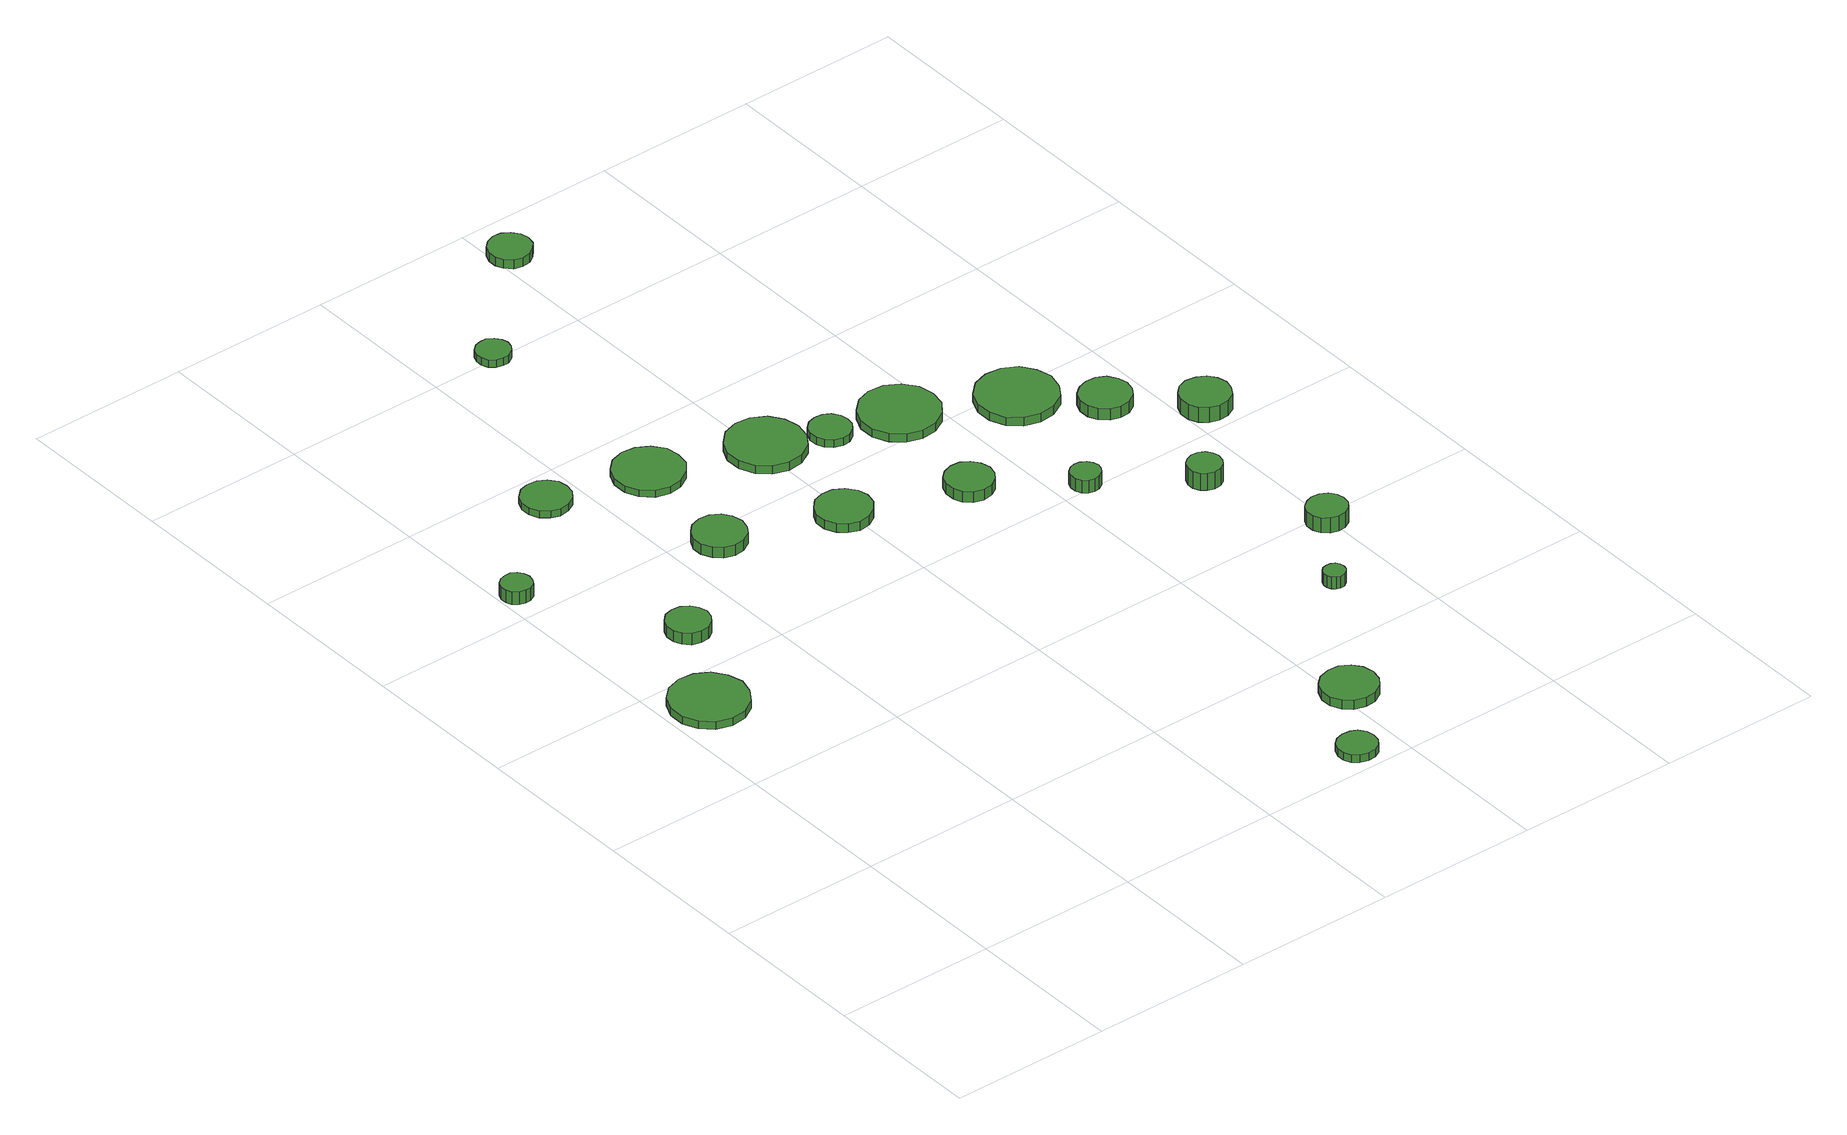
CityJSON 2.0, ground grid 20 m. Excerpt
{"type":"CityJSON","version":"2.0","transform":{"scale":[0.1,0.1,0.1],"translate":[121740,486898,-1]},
"CityObjects":{
"tree1":{"type":"SolitaryVegetationObject","attributes":{"function":"something"},"geometry":[{"type":"MultiSurface","lod":"1","boundaries":[[[0,1,2,3,4,5,6,7,8,9,10,11,12,13,14]],[[15,16,17,18,19,20,21,22,23,24,25,26,27,28,29]],[[0,29,28,1]],[[1,28,27,2]],[[2,27,26,3]],[[3,26,25,4]],[[4,25,24,5]],[[5,24,23,6]],[[6,23,22,7]],[[7,22,21,8]],[[8,21,20,9]],[[9,20,19,10]],[[10,19,18,11]],[[11,18,17,12]],[[12,17,16,13]],[[13,16,15,14]],[[14,15,29,0]]]}]},
"tree2":{"type":"SolitaryVegetationObject","attributes":{"function":"something"},"geometry":[{"type":"MultiSurface","lod":"1","boundaries":[[[30,31,32,33,34,35,36,37,38,39,40,41,42,43,44]],[[45,46,47,48,49,50,51,52,53,54,55,56,57,58,59]],[[30,59,58,31]],[[31,58,57,32]],[[32,57,56,33]],[[33,56,55,34]],[[34,55,54,35]],[[35,54,53,36]],[[36,53,52,37]],[[37,52,51,38]],[[38,51,50,39]],[[39,50,49,40]],[[40,49,48,41]],[[41,48,47,42]],[[42,47,46,43]],[[43,46,45,44]],[[44,45,59,30]]]}]},
"tree3":{"type":"SolitaryVegetationObject","attributes":{"function":"something"},"geometry":[{"type":"MultiSurface","lod":"1","boundaries":[[[60,61,62,63,64,65,66,67,68,69,70,71,72,73,74]],[[75,76,77,78,79,80,81,82,83,84,85,86,87,88,89]],[[60,89,88,61]],[[61,88,87,62]],[[62,87,86,63]],[[63,86,85,64]],[[64,85,84,65]],[[65,84,83,66]],[[66,83,82,67]],[[67,82,81,68]],[[68,81,80,69]],[[69,80,79,70]],[[70,79,78,71]],[[71,78,77,72]],[[72,77,76,73]],[[73,76,75,74]],[[74,75,89,60]]]}]},
"tree4":{"type":"SolitaryVegetationObject","attributes":{"function":"something"},"geometry":[{"type":"MultiSurface","lod":"1","boundaries":[[[90,91,92,93,94,95,96,97,98,99,100,101,102,103,104]],[[105,106,107,108,109,110,111,112,113,114,115,116,117,118,119]],[[90,119,118,91]],[[91,118,117,92]],[[92,117,116,93]],[[93,116,115,94]],[[94,115,114,95]],[[95,114,113,96]],[[96,113,112,97]],[[97,112,111,98]],[[98,111,110,99]],[[99,110,109,100]],[[100,109,108,101]],[[101,108,107,102]],[[102,107,106,103]],[[103,106,105,104]],[[104,105,119,90]]]}]},
"tree5":{"type":"SolitaryVegetationObject","attributes":{"function":"something"},"geometry":[{"type":"MultiSurface","lod":"1","boundaries":[[[120,121,122,123,124,125,126,127,128,129,130,131,132,133,134]],[[135,136,137,138,139,140,141,142,143,144,145,146,147,148,149]],[[120,149,148,121]],[[121,148,147,122]],[[122,147,146,123]],[[123,146,145,124]],[[124,145,144,125]],[[125,144,143,126]],[[126,143,142,127]],[[127,142,141,128]],[[128,141,140,129]],[[129,140,139,130]],[[130,139,138,131]],[[131,138,137,132]],[[132,137,136,133]],[[133,136,135,134]],[[134,135,149,120]]]}]},
"tree6":{"type":"SolitaryVegetationObject","attributes":{"function":"something"}},
"tree7":{"type":"SolitaryVegetationObject","attributes":{"function":"something"},"geometry":[{"type":"MultiSurface","lod":"1","boundaries":[[[150,151,152,153,154,155,156,157,158,159,160,161,162,163,164]],[[165,166,167,168,169,170,171,172,173,174,175,176,177,178,179]],[[150,179,178,151]],[[151,178,177,152]],[[152,177,176,153]],[[153,176,175,154]],[[154,175,174,155]],[[155,174,173,156]],[[156,173,172,157]],[[157,172,171,158]],[[158,171,170,159]],[[159,170,169,160]],[[160,169,168,161]],[[161,168,167,162]],[[162,167,166,163]],[[163,166,165,164]],[[164,165,179,150]]]}]},
"tree8":{"type":"SolitaryVegetationObject","attributes":{"function":"something"},"geometry":[{"type":"MultiSurface","lod":"1","boundaries":[[[180,181,182,183,184,185,186,187,188,189,190,191,192,193,194]],[[195,196,197,198,199,200,201,202,203,204,205,206,207,208,209]],[[180,209,208,181]],[[181,208,207,182]],[[182,207,206,183]],[[183,206,205,184]],[[184,205,204,185]],[[185,204,203,186]],[[186,203,202,187]],[[187,202,201,188]],[[188,201,200,189]],[[189,200,199,190]],[[190,199,198,191]],[[191,198,197,192]],[[192,197,196,193]],[[193,196,195,194]],[[194,195,209,180]]]}]},
"tree9":{"type":"SolitaryVegetationObject","attributes":{"function":"something"},"geometry":[{"type":"MultiSurface","lod":"1","boundaries":[[[210,211,212,213,214,215,216,217,218,219,220,221,222,223,224]],[[225,226,227,228,229,230,231,232,233,234,235,236,237,238,239]],[[210,239,238,211]],[[211,238,237,212]],[[212,237,236,213]],[[213,236,235,214]],[[214,235,234,215]],[[215,234,233,216]],[[216,233,232,217]],[[217,232,231,218]],[[218,231,230,219]],[[219,230,229,220]],[[220,229,228,221]],[[221,228,227,222]],[[222,227,226,223]],[[223,226,225,224]],[[224,225,239,210]]]}]},
"tree10":{"type":"SolitaryVegetationObject","attributes":{"function":"something"}},
"tree11":{"type":"SolitaryVegetationObject","attributes":{"function":"something"},"geometry":[{"type":"MultiSurface","lod":"1","boundaries":[[[240,241,242,243,244,245,246,247,248,249,250,251,252,253,254]],[[255,256,257,258,259,260,261,262,263,264,265,266,267,268,269]],[[240,269,268,241]],[[241,268,267,242]],[[242,267,266,243]],[[243,266,265,244]],[[244,265,264,245]],[[245,264,263,246]],[[246,263,262,247]],[[247,262,261,248]],[[248,261,260,249]],[[249,260,259,250]],[[250,259,258,251]],[[251,258,257,252]],[[252,257,256,253]],[[253,256,255,254]],[[254,255,269,240]]]}]},
"tree12":{"type":"SolitaryVegetationObject","attributes":{"function":"something"},"geometry":[{"type":"MultiSurface","lod":"1","boundaries":[[[270,271,272,273,274,275,276,277,278,279,280,281,282,283,284]],[[285,286,287,288,289,290,291,292,293,294,295,296,297,298,299]],[[270,299,298,271]],[[271,298,297,272]],[[272,297,296,273]],[[273,296,295,274]],[[274,295,294,275]],[[275,294,293,276]],[[276,293,292,277]],[[277,292,291,278]],[[278,291,290,279]],[[279,290,289,280]],[[280,289,288,281]],[[281,288,287,282]],[[282,287,286,283]],[[283,286,285,284]],[[284,285,299,270]]]}]},
"tree13":{"type":"SolitaryVegetationObject","attributes":{"function":"something"},"geometry":[{"type":"MultiSurface","lod":"1","boundaries":[[[300,301,302,303,304,305,306,307,308,309,310,311,312,313,314]],[[315,316,317,318,319,320,321,322,323,324,325,326,327,328,329]],[[300,329,328,301]],[[301,328,327,302]],[[302,327,326,303]],[[303,326,325,304]],[[304,325,324,305]],[[305,324,323,306]],[[306,323,322,307]],[[307,322,321,308]],[[308,321,320,309]],[[309,320,319,310]],[[310,319,318,311]],[[311,318,317,312]],[[312,317,316,313]],[[313,316,315,314]],[[314,315,329,300]]]}]},
"tree14":{"type":"SolitaryVegetationObject","attributes":{"function":"something"}},
"tree15":{"type":"SolitaryVegetationObject","attributes":{"function":"something"},"geometry":[{"type":"MultiSurface","lod":"1","boundaries":[[[330,331,332,333,334,335,336,337,338,339,340,341,342,343,344]],[[345,346,347,348,349,350,351,352,353,354,355,356,357,358,359]],[[330,359,358,331]],[[331,358,357,332]],[[332,357,356,333]],[[333,356,355,334]],[[334,355,354,335]],[[335,354,353,336]],[[336,353,352,337]],[[337,352,351,338]],[[338,351,350,339]],[[339,350,349,340]],[[340,349,348,341]],[[341,348,347,342]],[[342,347,346,343]],[[343,346,345,344]],[[344,345,359,330]]]}]},
"tree16":{"type":"SolitaryVegetationObject","attributes":{"function":"something"},"geometry":[{"type":"MultiSurface","lod":"1","boundaries":[[[360,361,362,363,364,365,366,367,368,369,370,371,372,373,374]],[[375,376,377,378,379,380,381,382,383,384,385,386,387,388,389]],[[360,389,388,361]],[[361,388,387,362]],[[362,387,386,363]],[[363,386,385,364]],[[364,385,384,365]],[[365,384,383,366]],[[366,383,382,367]],[[367,382,381,368]],[[368,381,380,369]],[[369,380,379,370]],[[370,379,378,371]],[[371,378,377,372]],[[372,377,376,373]],[[373,376,375,374]],[[374,375,389,360]]]}]},
"tree17":{"type":"SolitaryVegetationObject","attributes":{"function":"something"}},
"tree18":{"type":"SolitaryVegetationObject","attributes":{"function":"something"}},
"tree19":{"type":"SolitaryVegetationObject","attributes":{"function":"something"},"geometry":[{"type":"MultiSurface","lod":"1","boundaries":[[[390,391,392,393,394,395,396,397,398,399,400,401,402,403,404]],[[405,406,407,408,409,410,411,412,413,414,415,416,417,418,419]],[[390,419,418,391]],[[391,418,417,392]],[[392,417,416,393]],[[393,416,415,394]],[[394,415,414,395]],[[395,414,413,396]],[[396,413,412,397]],[[397,412,411,398]],[[398,411,410,399]],[[399,410,409,400]],[[400,409,408,401]],[[401,408,407,402]],[[402,407,406,403]],[[403,406,405,404]],[[404,405,419,390]]]}]},
"tree20":{"type":"SolitaryVegetationObject","attributes":{"function":"something"},"geometry":[{"type":"MultiSurface","lod":"1","boundaries":[[[420,421,422,423,424,425,426,427,428,429,430,431,432,433,434]],[[435,436,437,438,439,440,441,442,443,444,445,446,447,448,449]],[[420,449,448,421]],[[421,448,447,422]],[[422,447,446,423]],[[423,446,445,424]],[[424,445,444,425]],[[425,444,443,426]],[[426,443,442,427]],[[427,442,441,428]],[[428,441,440,429]],[[429,440,439,430]],[[430,439,438,431]],[[431,438,437,432]],[[432,437,436,433]],[[433,436,435,434]],[[434,435,449,420]]]}]},
"tree21":{"type":"SolitaryVegetationObject","attributes":{"function":"something"},"geometry":[{"type":"MultiSurface","lod":"1","boundaries":[[[450,451,452,453,454,455,456,457,458,459,460,461,462,463,464]],[[465,466,467,468,469,470,471,472,473,474,475,476,477,478,479]],[[450,479,478,451]],[[451,478,477,452]],[[452,477,476,453]],[[453,476,475,454]],[[454,475,474,455]],[[455,474,473,456]],[[456,473,472,457]],[[457,472,471,458]],[[458,471,470,459]],[[459,470,469,460]],[[460,469,468,461]],[[461,468,467,462]],[[462,467,466,463]],[[463,466,465,464]],[[464,465,479,450]]]}]},
"tree22":{"type":"SolitaryVegetationObject","attributes":{"function":"something"},"geometry":[{"type":"MultiSurface","lod":"1","boundaries":[[[480,481,482,483,484,485,486,487,488,489,490,491,492,493,494]],[[495,496,497,498,499,500,501,502,503,504,505,506,507,508,509]],[[480,509,508,481]],[[481,508,507,482]],[[482,507,506,483]],[[483,506,505,484]],[[484,505,504,485]],[[485,504,503,486]],[[486,503,502,487]],[[487,502,501,488]],[[488,501,500,489]],[[489,500,499,490]],[[490,499,498,491]],[[491,498,497,492]],[[492,497,496,493]],[[493,496,495,494]],[[494,495,509,480]]]}]},
"tree23":{"type":"SolitaryVegetationObject","attributes":{"function":"something"},"geometry":[{"type":"MultiSurface","lod":"1","boundaries":[[[510,511,512,513,514,515,516,517,518,519,520,521,522,523,524]],[[525,526,527,528,529,530,531,532,533,534,535,536,537,538,539]],[[510,539,538,511]],[[511,538,537,512]],[[512,537,536,513]],[[513,536,535,514]],[[514,535,534,515]],[[515,534,533,516]],[[516,533,532,517]],[[517,532,531,518]],[[518,531,530,519]],[[519,530,529,520]],[[520,529,528,521]],[[521,528,527,522]],[[522,527,526,523]],[[523,526,525,524]],[[524,525,539,510]]]}]},
"tree24":{"type":"SolitaryVegetationObject","attributes":{"function":"something"},"geometry":[{"type":"MultiSurface","lod":"1","boundaries":[[[540,541,542,543,544,545,546,547,548,549,550,551,552,553,554]],[[555,556,557,558,559,560,561,562,563,564,565,566,567,568,569]],[[540,569,568,541]],[[541,568,567,542]],[[542,567,566,543]],[[543,566,565,544]],[[544,565,564,545]],[[545,564,563,546]],[[546,563,562,547]],[[547,562,561,548]],[[548,561,560,549]],[[549,560,559,550]],[[550,559,558,551]],[[551,558,557,552]],[[552,557,556,553]],[[553,556,555,554]],[[554,555,569,540]]]}]},
"tree25":{"type":"SolitaryVegetationObject","attributes":{"function":"something"},"geometry":[{"type":"MultiSurface","lod":"1","boundaries":[[[570,571,572,573,574,575,576,577,578,579,580,581,582,583,584]],[[585,586,587,588,589,590,591,592,593,594,595,596,597,598,599]],[[570,599,598,571]],[[571,598,597,572]],[[572,597,596,573]],[[573,596,595,574]],[[574,595,594,575]],[[575,594,593,576]],[[576,593,592,577]],[[577,592,591,578]],[[578,591,590,579]],[[579,590,589,580]],[[580,589,588,581]],[[581,588,587,582]],[[582,587,586,583]],[[583,586,585,584]],[[584,585,599,570]]]}]},
"tree26":{"type":"SolitaryVegetationObject","attributes":{"function":"something"},"geometry":[{"type":"MultiSurface","lod":"1","boundaries":[[[600,601,602,603,604,605,606,607,608,609,610,611,612,613,614]],[[615,616,617,618,619,620,621,622,623,624,625,626,627,628,629]],[[600,629,628,601]],[[601,628,627,602]],[[602,627,626,603]],[[603,626,625,604]],[[604,625,624,605]],[[605,624,623,606]],[[606,623,622,607]],[[607,622,621,608]],[[608,621,620,609]],[[609,620,619,610]],[[610,619,618,611]],[[611,618,617,612]],[[612,617,616,613]],[[613,616,615,614]],[[614,615,629,600]]]}]},
"tree27":{"type":"SolitaryVegetationObject","attributes":{"function":"something"},"geometry":[{"type":"MultiSurface","lod":"1","boundaries":[[[630,631,632,633,634,635,636,637,638,639,640,641,642,643,644]],[[645,646,647,648,649,650,651,652,653,654,655,656,657,658,659]],[[630,659,658,631]],[[631,658,657,632]],[[632,657,656,633]],[[633,656,655,634]],[[634,655,654,635]],[[635,654,653,636]],[[636,653,652,637]],[[637,652,651,638]],[[638,651,650,639]],[[639,650,649,640]],[[640,649,648,641]],[[641,648,647,642]],[[642,647,646,643]],[[643,646,645,644]],[[644,645,659,630]]]}]},
"tree28":{"type":"SolitaryVegetationObject","attributes":{"function":"something"}},
"tree29":{"type":"SolitaryVegetationObject","attributes":{"function":"something"}},
"tree30":{"type":"SolitaryVegetationObject","attributes":{"function":"something"}},
"tree31":{"type":"SolitaryVegetationObject","attributes":{"function":"something"}},
"tree32":{"type":"SolitaryVegetationObject","attributes":{"function":"something"}},
"tree33":{"type":"SolitaryVegetationObject","attributes":{"function":"something"}},
"tree34":{"type":"SolitaryVegetationObject","attributes":{"function":"something"}},
"tree35":{"type":"SolitaryVegetationObject","attributes":{"function":"something"}},
"tree36":{"type":"SolitaryVegetationObject","attributes":{"function":"something"}},
"tree37":{"type":"SolitaryVegetationObject","attributes":{"function":"something"}},
"tree38":{"type":"SolitaryVegetationObject","attributes":{"function":"something"}},
"tree39":{"type":"SolitaryVegetationObject","attributes":{"function":"something"}}
},
"vertices":[
[101,546,16],[96,565,16],[85,581,16],[68,591,16],[49,593,16],[30,587,16],[16,574,16],[8,556,16],[8,536,16],[16,518,16],[30,505,16],[49,499,16],[68,501,16],[85,511,16],[96,527,16],[96,527,6],[85,511,6],[68,501,6],[49,499,6],[30,505,6],[16,518,6],[8,536,6],[8,556,6],[16,574,6],[30,587,6],[49,593,6],[68,591,6],[85,581,6],[96,565,6],[101,546,6],
[40,840,22],[38,848,22],[34,854,22],[27,858,22],[20,858,22],[12,856,22],[6,851,22],[3,844,22],[3,836,22],[6,829,22],[12,824,22],[20,822,22],[27,822,22],[34,826,22],[38,832,22],[38,832,5],[34,826,5],[27,822,5],[20,822,5],[12,824,5],[6,829,5],[3,836,5],[3,844,5],[6,851,5],[12,856,5],[20,858,5],[27,858,5],[34,854,5],[38,848,5],[40,840,5],
[151,669,20],[148,680,20],[142,688,20],[133,694,20],[122,695,20],[111,692,20],[103,684,20],[99,675,20],[99,664,20],[103,654,20],[111,646,20],[122,643,20],[133,644,20],[142,650,20],[148,658,20],[148,658,5],[142,650,5],[133,644,5],[122,643,5],[111,646,5],[103,654,5],[99,664,5],[99,675,5],[103,684,5],[111,692,5],[122,695,5],[133,694,5],[142,688,5],[148,680,5],[151,669,5],
[186,955,14],[184,967,14],[176,977,14],[166,983,14],[153,984,14],[142,981,14],[132,972,14],[127,961,14],[127,949,14],[132,937,14],[142,929,14],[153,925,14],[166,927,14],[176,933,14],[184,943,14],[184,943,5],[176,933,5],[166,927,5],[153,925,5],[142,929,5],[132,937,5],[127,949,5],[127,961,5],[132,972,5],[142,981,5],[153,984,5],[166,983,5],[176,977,5],[184,967,5],[186,955,5],
[289,778,19],[286,791,19],[279,802,19],[267,809,19],[254,810,19],[241,806,19],[232,797,19],[226,785,19],[226,772,19],[232,760,19],[241,751,19],[254,747,19],[267,748,19],[279,755,19],[286,765,19],[286,765,5],[279,755,5],[267,748,5],[254,747,5],[241,751,5],[232,760,5],[226,772,5],[226,785,5],[232,797,5],[241,806,5],[254,810,5],[267,809,5],[279,802,5],[286,791,5],[289,778,5],
[318,924,14],[315,941,14],[304,955,14],[289,964,14],[272,966,14],[255,961,14],[242,949,14],[235,933,14],[235,915,14],[242,899,14],[255,887,14],[272,882,14],[289,884,14],[304,893,14],[315,907,14],[315,907,5],[304,893,5],[289,884,5],[272,882,5],[255,887,5],[242,899,5],[235,915,5],[235,933,5],[242,949,5],[255,961,5],[272,966,5],[289,964,5],[304,955,5],[315,941,5],[318,924,5],
[573,32,16],[571,42,16],[565,50,16],[557,54,16],[547,55,16],[537,52,16],[530,46,16],[526,37,16],[526,27,16],[530,18,16],[537,12,16],[547,9,16],[557,10,16],[565,14,16],[571,22,16],[571,22,6],[565,14,6],[557,10,6],[547,9,6],[537,12,6],[530,18,6],[526,27,6],[526,37,6],[530,46,6],[537,52,6],[547,55,6],[557,54,6],[565,50,6],[571,42,6],[573,32,6],
[428,731,17],[425,744,17],[416,756,17],[404,763,17],[390,764,17],[377,760,17],[367,750,17],[361,738,17],[361,724,17],[367,711,17],[377,702,17],[390,697,17],[404,699,17],[416,706,17],[425,717,17],[425,717,5],[416,706,5],[404,699,5],[390,697,5],[377,702,5],[367,711,5],[361,724,5],[361,738,5],[367,750,5],[377,760,5],[390,764,5],[404,763,5],[416,756,5],[425,744,5],[428,731,5],
[303,1201,18],[301,1209,18],[296,1216,18],[288,1221,18],[280,1221,18],[272,1219,18],[265,1213,18],[262,1205,18],[262,1197,18],[265,1189,18],[272,1183,18],[280,1181,18],[288,1181,18],[296,1186,18],[301,1193,18],[301,1193,8],[296,1186,8],[288,1181,8],[280,1181,8],[272,1183,8],[265,1189,8],[262,1197,8],[262,1205,8],[265,1213,8],[272,1219,8],[280,1221,8],[288,1221,8],[296,1216,8],[301,1209,8],[303,1201,8],
[647,124,17],[644,138,17],[636,149,17],[624,156,17],[610,157,17],[596,153,17],[586,144,17],[580,131,17],[580,117,17],[586,104,17],[596,95,17],[610,91,17],[624,92,17],[636,99,17],[644,110,17],[644,110,5],[636,99,5],[624,92,5],[610,91,5],[596,95,5],[586,104,5],[580,117,5],[580,131,5],[586,144,5],[596,153,5],[610,157,5],[624,156,5],[636,149,5],[644,138,5],[647,124,5],
[453,882,15],[449,901,15],[438,917,15],[421,927,15],[402,929,15],[383,923,15],[369,909,15],[361,892,15],[361,872,15],[369,854,15],[383,841,15],[402,835,15],[421,837,15],[438,847,15],[449,863,15],[449,863,4],[438,847,4],[421,837,4],[402,835,4],[383,841,4],[369,854,4],[361,872,4],[361,892,4],[369,909,4],[383,923,4],[402,929,4],[421,927,4],[438,917,4],[449,901,4],[453,882,4],
[504,859,14],[502,869,14],[496,878,14],[487,883,14],[477,884,14],[467,881,14],[459,874,14],[455,864,14],[455,854,14],[459,845,14],[467,838,14],[477,834,14],[487,835,14],[496,841,14],[502,849,14],[502,849,4],[496,841,4],[487,835,4],[477,834,4],[467,838,4],[459,845,4],[455,854,4],[455,864,4],[459,874,4],[467,881,4],[477,884,4],[487,883,4],[496,878,4],[502,869,4],[504,859,4],
[563,685,19],[560,697,19],[553,707,19],[543,713,19],[531,714,19],[519,710,19],[510,702,19],[506,691,19],[506,679,19],[510,668,19],[519,660,19],[531,656,19],[543,658,19],[553,664,19],[560,673,19],[560,673,5],[553,664,5],[543,658,5],[531,656,5],[519,660,5],[510,668,5],[506,679,5],[506,691,5],[510,702,5],[519,710,5],[531,714,5],[543,713,5],[553,707,5],[560,697,5],[563,685,5],
[605,835,16],[601,855,16],[589,871,16],[572,881,16],[552,883,16],[534,877,16],[519,863,16],[511,845,16],[511,825,16],[519,807,16],[534,794,16],[552,788,16],[572,790,16],[589,800,16],[601,816,16],[601,816,5],[589,800,5],[572,790,5],[552,788,5],[534,794,5],[519,807,5],[511,825,5],[511,845,5],[519,863,5],[534,877,5],[552,883,5],[572,881,5],[589,871,5],[601,855,5],[605,835,5],
[441,1336,22],[439,1346,22],[432,1355,22],[423,1361,22],[412,1362,22],[402,1358,22],[394,1351,22],[390,1341,22],[390,1330,22],[394,1321,22],[402,1313,22],[412,1310,22],[423,1311,22],[432,1317,22],[439,1325,22],[439,1325,10],[432,1317,10],[423,1311,10],[412,1310,10],[402,1313,10],[394,1321,10],[390,1330,10],[390,1341,10],[394,1351,10],[402,1358,10],[412,1362,10],[423,1361,10],[432,1355,10],[439,1346,10],[441,1336,10],
[744,294,21],[743,300,21],[740,304,21],[735,307,21],[729,307,21],[724,306,21],[720,302,21],[718,297,21],[718,292,21],[720,287,21],[724,283,21],[729,281,21],[735,282,21],[740,285,21],[743,289,21],[743,289,5],[740,285,5],[735,282,5],[729,281,5],[724,283,5],[720,287,5],[718,292,5],[718,297,5],[720,302,5],[724,306,5],[729,307,5],[735,307,5],[740,304,5],[743,300,5],[744,294,5],
[655,610,22],[653,617,22],[649,623,22],[642,627,22],[635,628,22],[628,626,22],[622,621,22],[619,614,22],[619,606,22],[622,599,22],[628,594,22],[635,592,22],[642,593,22],[649,597,22],[653,603,22],[653,603,5],[649,597,5],[642,593,5],[635,592,5],[628,594,5],[622,599,5],[619,606,5],[619,614,5],[622,621,5],[628,626,5],[635,628,5],[642,627,5],[649,623,5],[653,617,5],[655,610,5],
[762,533,29],[760,541,29],[755,548,29],[748,552,29],[739,553,29],[731,550,29],[725,545,29],[721,537,29],[721,528,29],[725,520,29],[731,515,29],[739,512,29],[748,513,29],[755,517,29],[760,524,29],[760,524,6],[755,517,6],[748,513,6],[739,512,6],[731,515,6],[725,520,6],[721,528,6],[721,537,6],[725,545,6],[731,550,6],[739,553,6],[748,552,6],[755,548,6],[760,541,6],[762,533,6],
[725,778,17],[720,797,17],[709,814,17],[691,824,17],[671,826,17],[652,820,17],[637,806,17],[629,788,17],[629,768,17],[637,749,17],[652,736,17],[671,730,17],[691,732,17],[709,742,17],[720,758,17],[720,758,6],[709,742,6],[691,732,6],[671,730,6],[652,736,6],[637,749,6],[629,768,6],[629,788,6],[637,806,6],[652,820,6],[671,826,6],[691,824,6],[709,814,6],[720,797,6],[725,778,6],
[821,389,26],[819,398,26],[813,406,26],[804,411,26],[794,412,26],[785,409,26],[777,403,26],[773,394,26],[773,384,26],[777,375,26],[785,368,26],[794,365,26],[804,366,26],[813,371,26],[819,379,26],[819,379,6],[813,371,6],[804,366,6],[794,365,6],[785,368,6],[777,375,6],[773,384,6],[773,394,6],[777,403,6],[785,409,6],[794,412,6],[804,411,6],[813,406,6],[819,398,6],[821,389,6],
[778,712,21],[775,724,21],[768,735,21],[757,741,21],[744,742,21],[732,738,21],[722,730,21],[717,718,21],[717,705,21],[722,694,21],[732,685,21],[744,681,21],[757,682,21],[768,689,21],[775,699,21],[775,699,6],[768,689,6],[757,682,6],[744,681,6],[732,685,6],[722,694,6],[717,705,6],[717,718,6],[722,730,6],[732,738,6],[744,742,6],[757,741,6],[768,735,6],[775,724,6],[778,712,6],
[859,639,26],[856,651,26],[849,661,26],[838,667,26],[825,669,26],[813,665,26],[804,656,26],[799,645,26],[799,632,26],[804,621,26],[813,613,26],[825,609,26],[838,610,26],[849,616,26],[856,627,26],[856,627,6],[849,616,6],[838,610,6],[825,609,6],[813,613,6],[804,621,6],[799,632,6],[799,645,6],[804,656,6],[813,665,6],[825,669,6],[838,667,6],[849,661,6],[856,651,6],[859,639,6]
]}
